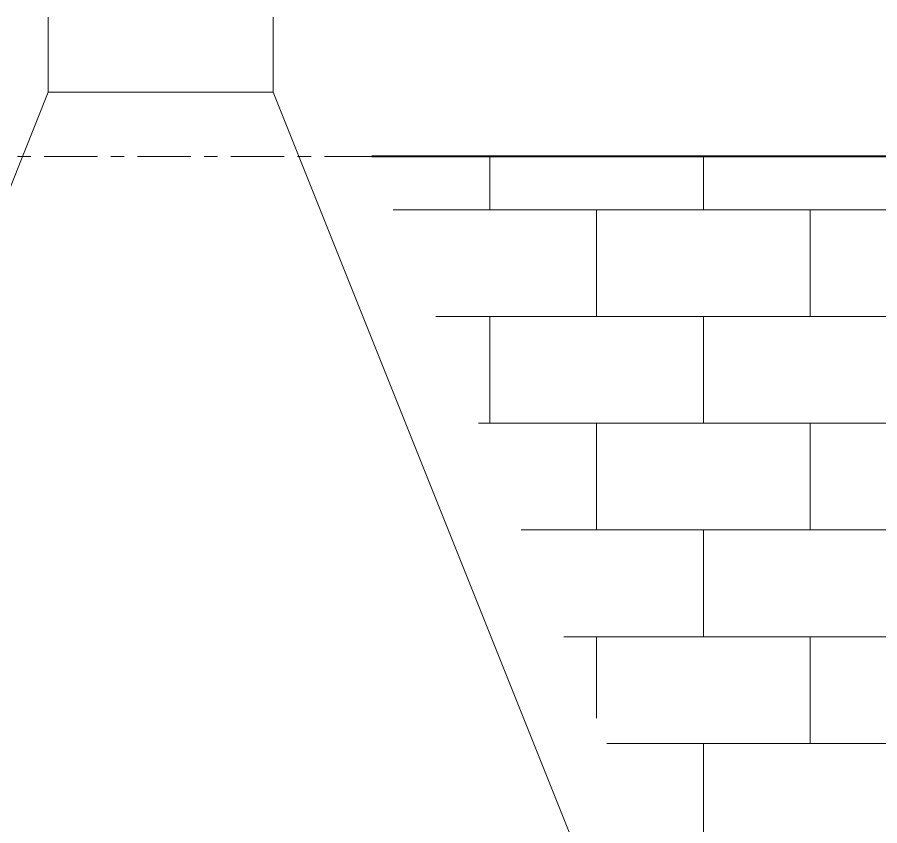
# Model space of a CAD drawing. Extents: x 4834 to 83801, y -13735 to 32221.
# Drawn here: x 13712.4 to 13777, y -12450.7 to -12390.1 of the extents above; entities that cross this region are included whole.
import ezdxf

# ---------------------------------------------------------------- set-up
doc = ezdxf.new("R2010")
doc.units = 0
doc.header["$LTSCALE"] = 8
doc.header["$MEASUREMENT"] = 0
doc.linetypes.add('Grid Line 1_2_', pattern=[0.875, 0.5, -0.125, 0.125, -0.125])
for name, color, linetype, lineweight in [('A-FLOR-LEVL', 51, 'Continuous', 9), ('A-GENM', 13, 'Continuous', 9), ('A-WALL', 7, 'Continuous', 40)]:
    doc.layers.add(name, color=color, linetype=linetype, lineweight=lineweight)
doc.layers.add('A-WALL-PATT', color=253, linetype='Continuous')

# ---------------------------------------------------------------- blocks, each defined once
blk = doc.blocks.new('Stone_Fire_Place_10444_0001 - Stone_Fire_Place_10444_0001-361163-Section 1')
at = {"layer": 'A-GENM'}
for p, q in [((965.823, 120), (965.823, 126)), ((983.823, 120), (983.823, 126)), ((941.823, 60), (965.823, 120)), ((983.823, 120), (965.823, 120)), ((965.823, 120), (983.823, 120)), ((1007.823, 60), (983.823, 120))]:
    blk.add_line(p, q, dxfattribs=at)

msp = doc.modelspace()

# ---------------------------------------------------------------- hatches: boundary and pattern name
at = {"layer": 'A-WALL-PATT', "lineweight": 9}
h = msp.add_hatch(dxfattribs=at)
h.set_pattern_fill('FP_2', color=256, style=0, pattern_type=2)
h.set_pattern_definition([(0, (13723.783, -12508.538), (0, 8), []), (90, (13723.783, -12508.538), (-8, 8), [8, -8])])
h.paths.add_polyline_path([(13764.14733, -12508.53771), (13764.16119, -12508.53771), (13764.16119, -12508.03771), (13769.14732, -12508.03771), (13769.14732, -12502.33709), (13781.13537, -12502.33709), (13781.13537, -12508.03771), (13786.12149, -12508.03771), (13786.12149, -12508.53771), (13827.13902, -12508.53771), (13827.13902, -12400.53771), (13738.94889, -12400.53771), (13758.14889, -12448.53771), (13758.14889, -12486.09893), (13758.92696, -12486.09798), (13766.88097, -12487.82822), (13769.77847, -12486.82107), (13770.69412, -12486.82107), (13770.86414, -12486.03344), (13771.32556, -12483.19577), (13771.89652, -12480.18682), (13772.10359, -12479.87178), (13772.64552, -12479.70224), (13772.91569, -12479.66819), (13788.16419, -12479.71158), (13788.70273, -12479.89331), (13789.11773, -12480.18682), (13789.15676, -12480.22062), (13789.17085, -12480.37156), (13789.23903, -12483.36441), (13789.33174, -12486.41424), (13789.27595, -12486.82107), (13790.45787, -12486.84194), (13790.54303, -12486.99897), (13790.5745, -12487.10976), (13790.53887, -12487.92724), (13790.44105, -12488.0889), (13790.35073, -12488.13913), (13789.30445, -12488.60074), (13791.26987, -12489.03344), (13793.98871, -12496.98589), (13793.91759, -12502.28771), (13758.14889, -12502.28771), (13758.14889, -12502.53771), (13764.14733, -12502.53771), (13764.14733, -12508.03771)], flags=0)
h.paths.add_polyline_path([(13767.9802, -12491.52307), (13768.12442, -12491.10478), (13768.76404, -12488.91357), (13768.36812, -12489.01334), (13767.12903, -12489.03344), (13767.86462, -12491.185)], flags=0)
h.paths.add_polyline_path([(13768.78149, -12488.90844), (13770.18786, -12488.90844), (13770.30053, -12488.46136), (13768.88751, -12488.87724)], flags=0)

# ---------------------------------------------------------------- linework, layer by layer
at = {"layer": 'A-FLOR-LEVL', "linetype": 'Grid Line 1_2_'}
msp.add_line((12783.38619, -12400.53771), (14024.49865, -12400.53771), dxfattribs=at)
at = {"layer": 'A-WALL'}
msp.add_line((13827.13902, -12400.53771), (13738.94889, -12400.53771), dxfattribs=at)

# ---------------------------------------------------------------- block references
at = {"layer": 'A-GENM', "xscale": 0.9367722338656584, "yscale": 0.9367722338656584, "zscale": 0.9367722338656584}
msp.add_blockref('Stone_Fire_Place_10444_0001 - Stone_Fire_Place_10444_0001-361163-Section 1', (12809.93487, -12508.14254), dxfattribs=at)

doc.saveas('drawing.dxf')
